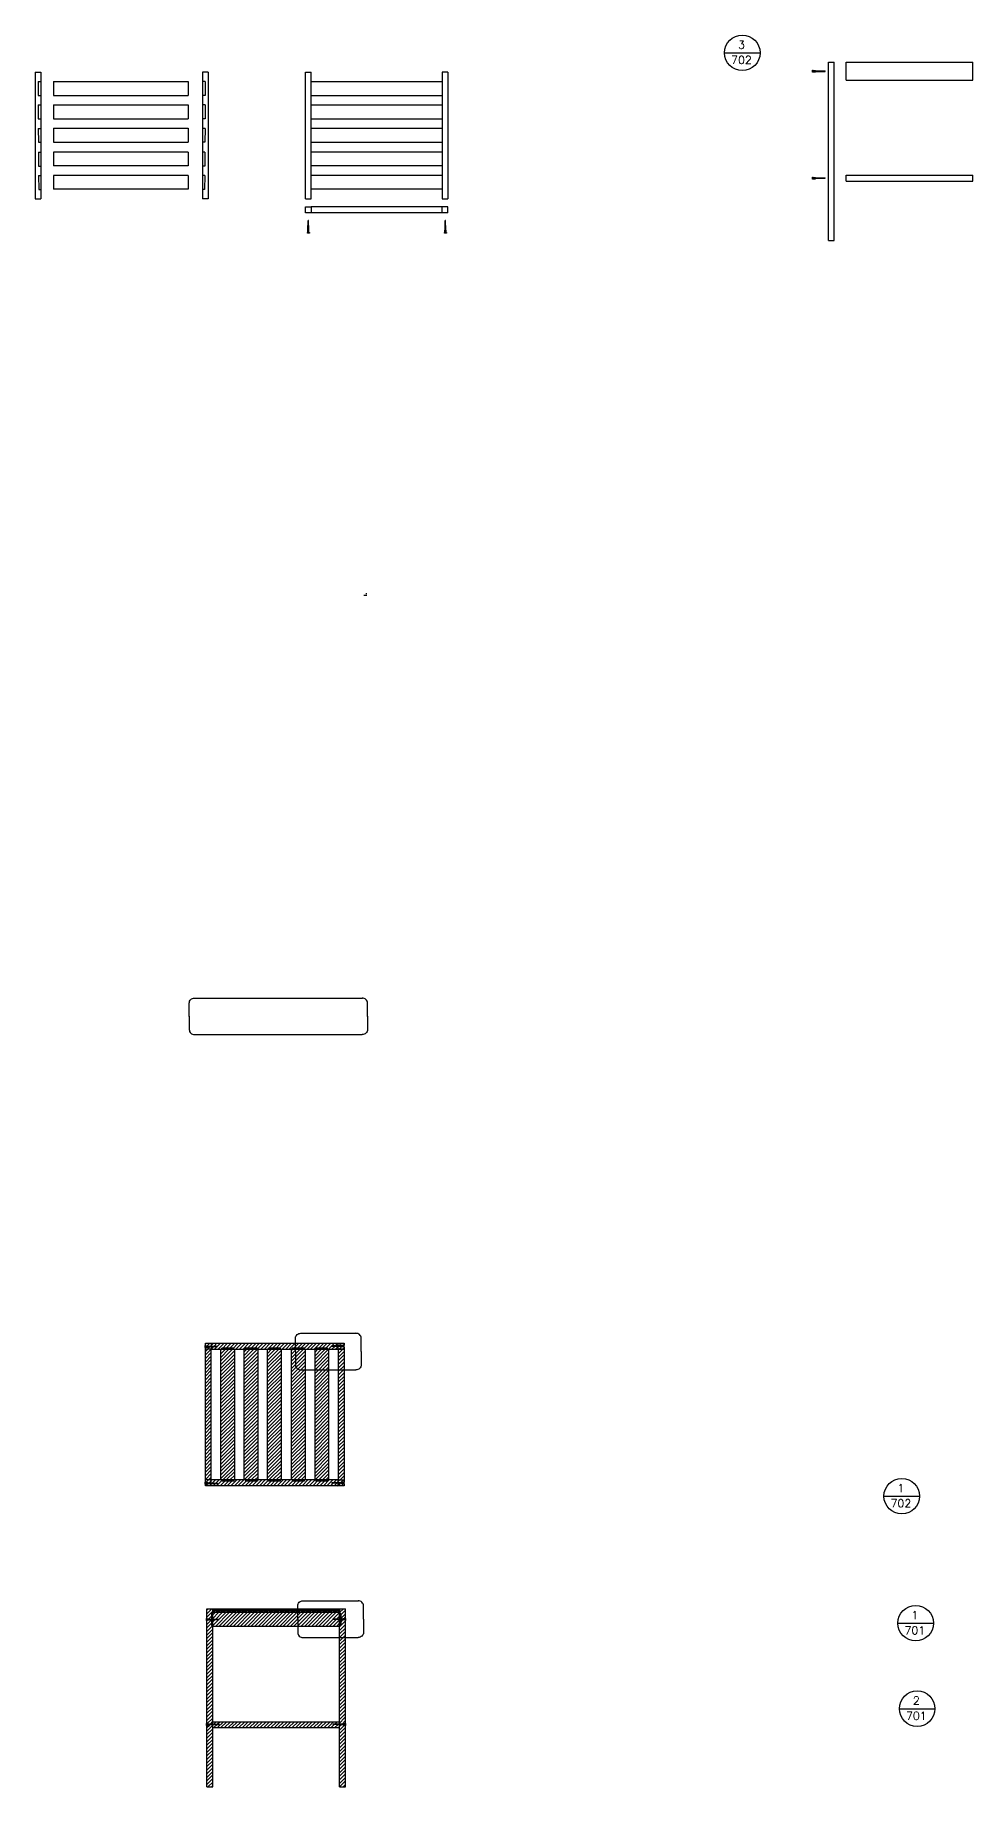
# Model space of a CAD drawing. Header units: millimetres. Extents: x -863 to 1110, y -422 to 583.
# Drawn here: x 388.4 to 625.2, y 141.2 to 583.5 of the extents above; entities that cross this region are included whole.
import ezdxf
from ezdxf.enums import TextEntityAlignment as Align

# ---------------------------------------------------------------- set-up
doc = ezdxf.new("R2010")
doc.units = ezdxf.units.MM
doc.linetypes.add('ACAD_ISO02W100', pattern=[15, 12, -3])
doc.layers.get('0').update_dxf_attribs({"color": 51})
for name, color, linetype in [('Linee da tratteggiare', 9, 'ACAD_ISO02W100'), ('Simboli', 10, 'Continuous'), ('Simbolo zoom', 140, 'Continuous'), ('Tratteggi', 252, 'Continuous')]:
    doc.layers.add(name, color=color, linetype=linetype)
doc.styles.add('E-ROMANS', font='romans.shx', dxfattribs={"width": 0.8})
pattern_1 = [(45, (-27.62415, 8.44814), (-0.2245064, 0.2245064), [])]
pattern_2 = [(45, (-27.62415, 8.44814), (-0.4490128, 0.4490128), [])]

msp = doc.modelspace()

# ---------------------------------------------------------------- hatches: boundary and pattern name
at = {"layer": 'Tratteggi', "ltscale": 0.2}
h = msp.add_hatch(dxfattribs=at)
h.set_pattern_fill('ANSI31', color=256, scale=0.1)
h.set_pattern_definition([(45, (17.22755, 17.4836), (-0.2245064, 0.2245064), [])])
h.paths.add_polyline_path([(466.47, 252.76), (466.32, 252.76), (466.32, 252.26), (466.47, 252.26)])
h.paths.add_polyline_path([(466.32, 252.66), (465.72, 252.66), (465.72, 252.36), (466.32, 252.36)])
h.paths.add_polyline_path([(465.72, 252.61), (463.32, 252.56), (463.32, 252.46), (465.72, 252.41)])
h.paths.add_polyline_path([(431.5, 252.69), (431.35, 252.69), (431.35, 252.19), (431.5, 252.19)])
h.paths.add_polyline_path([(432.1, 252.59), (431.5, 252.59), (431.5, 252.29), (432.1, 252.29)])
h.paths.add_polyline_path([(434.5, 252.49), (432.1, 252.55), (432.1, 252.34), (434.5, 252.39)])
h.paths.add_polyline_path([(431.5, 218.17), (431.35, 218.17), (431.35, 217.67), (431.5, 217.67)])
h.paths.add_polyline_path([(432.1, 218.07), (431.5, 218.07), (431.5, 217.77), (432.1, 217.77)])
h.paths.add_polyline_path([(434.5, 217.97), (432.1, 218.02), (432.1, 217.82), (434.5, 217.87)])
h.paths.add_polyline_path([(465.71, 218.07), (463.31, 218.02), (463.31, 217.92), (465.71, 217.87)])
h.paths.add_polyline_path([(466.31, 218.12), (465.71, 218.12), (465.71, 217.82), (466.31, 217.82)])
h.paths.add_polyline_path([(466.46, 218.22), (466.31, 218.22), (466.31, 217.82), (466.31, 217.82), (466.31, 217.72), (466.46, 217.72)])
at = {"layer": 'Tratteggi'}
h = msp.add_hatch(dxfattribs=at)
h.set_pattern_fill('ANSI31', color=256, scale=0.2)
h.set_pattern_definition([(45, (75.499, 17.42145), (-0.4490128, 0.4490128), [])])
h.paths.add_polyline_path([(432.91, 251.73), (431.41, 251.73), (431.41, 218.73), (432.91, 218.73)])
h.paths.add_polyline_path([(466.41, 251.73), (464.91, 251.73), (464.91, 218.73), (466.41, 218.73)])
h.paths.add_polyline_path([(431.41, 218.17), (431.5, 218.17), (431.5, 217.67), (431.41, 217.67), (431.41, 217.23), (432.91, 217.23), (432.91, 217.84), (432.1, 217.82), (432.1, 218.02), (432.91, 218.01), (432.91, 218.73), (431.41, 218.73)])
h.paths.add_polyline_path([(431.5, 252.29), (431.5, 252.59), (432.1, 252.59), (432.1, 252.29)])
h.paths.add_polyline_path([(432.1, 252.55), (432.91, 252.53), (432.91, 253.23), (431.41, 253.23), (431.41, 251.73), (432.91, 251.73), (432.91, 252.36), (432.1, 252.34)])
h.paths.add_polyline_path([(465.72, 252.36), (465.72, 252.66), (466.32, 252.66), (466.32, 252.36)])
h.paths.add_polyline_path([(464.91, 252.6), (465.72, 252.61), (465.72, 252.41), (464.91, 252.43), (464.91, 251.73), (466.41, 251.73), (466.41, 253.23), (464.91, 253.23)])
h.paths.add_polyline_path([(463.32, 252.56), (464.91, 252.6), (464.91, 253.23), (432.91, 253.23), (432.91, 252.53), (434.5, 252.49), (434.5, 252.39), (432.91, 252.36), (432.91, 251.73), (464.91, 251.73), (464.91, 252.43), (463.32, 252.46)])
h.paths.add_polyline_path([(465.71, 217.87), (464.91, 217.89), (464.91, 217.23), (466.41, 217.23), (466.41, 217.72), (466.31, 217.72), (466.31, 217.82), (465.71, 217.82)])
h.paths.add_polyline_path([(464.91, 218.06), (465.71, 218.07), (465.71, 218.12), (466.31, 218.12), (466.31, 218.22), (466.41, 218.22), (466.41, 218.73), (464.91, 218.73)])
h.paths.add_polyline_path([(463.31, 218.02), (464.91, 218.06), (464.91, 218.73), (432.91, 218.73), (432.91, 218.01), (434.5, 217.97), (434.5, 217.87), (432.91, 217.84), (432.91, 217.23), (464.91, 217.23), (464.91, 217.89), (463.31, 217.92)])
at = {"layer": 'Tratteggi', "ltscale": 0.2}
h = msp.add_hatch(dxfattribs=at)
h.set_pattern_fill('ANSI31', color=256, scale=0.2)
h.set_pattern_definition([(45, (17.22755, 17.4836), (-0.4490128, 0.4490128), [])])
h.paths.add_polyline_path([(438.81, 251.73), (438.81, 251.73), (435.31, 251.73), (435.31, 218.73), (438.81, 218.73)])
h.paths.add_polyline_path([(444.71, 251.73), (441.21, 251.73), (441.21, 218.73), (444.71, 218.73)])
h.paths.add_polyline_path([(450.61, 251.73), (447.11, 251.73), (447.11, 218.73), (450.61, 218.73)])
h.paths.add_polyline_path([(456.61, 251.73), (453.11, 251.73), (453.11, 218.73), (456.61, 218.73)])
h.paths.add_polyline_path([(462.51, 251.73), (459.01, 251.73), (459.01, 218.73), (462.51, 218.73)])
h.paths.add_polyline_path([(466.47, 252.76), (466.32, 252.76), (466.32, 252.26), (466.47, 252.26)])
h = msp.add_hatch(dxfattribs=at)
h.set_pattern_fill('ANSI31', color=256, scale=0.2)
h.set_pattern_definition(pattern_2)
h.paths.add_polyline_path([(465.29, 183.47), (463.71, 183.5), (463.71, 183.6), (465.29, 183.64), (465.29, 185.25), (433.29, 185.25), (433.29, 183.64), (434.87, 183.6), (434.87, 183.5), (433.29, 183.47), (433.29, 181.75), (465.29, 181.75)])
h.paths.add_polyline_path([(433.29, 186.25), (431.79, 186.25), (431.79, 183.8), (431.87, 183.8), (431.87, 183.7), (432.47, 183.7), (432.47, 183.66), (432.99, 183.64), (432.99, 185), (433.29, 185), (433.29, 185.25)])
h.paths.add_polyline_path([(433.29, 182), (432.99, 182), (432.99, 183.46), (432.47, 183.45), (432.47, 183.4), (431.87, 183.4), (431.87, 183.3), (431.79, 183.3), (431.79, 157.28), (431.87, 157.28), (431.87, 157.18), (432.47, 157.18), (432.47, 157.14), (433.29, 157.12)])
h.paths.add_polyline_path([(466.79, 181.99), (466.79, 183.3), (466.71, 183.3), (466.71, 183.4), (466.11, 183.4), (466.11, 183.45), (465.6, 183.46), (465.6, 182), (465.29, 182), (465.29, 181.75), (465.29, 157.12), (466.11, 157.14), (466.11, 157.18), (466.71, 157.18), (466.71, 157.28), (466.79, 157.28)])
h.paths.add_polyline_path([(466.79, 186.25), (465.29, 186.25), (465.29, 185), (465.6, 185), (465.6, 183.64), (466.11, 183.65), (466.11, 183.7), (466.71, 183.7), (466.71, 183.8), (466.71, 183.8), (466.71, 183.8), (466.79, 183.8)])
h.paths.add_polyline_path([(433.29, 156.95), (432.47, 156.93), (432.47, 156.88), (431.87, 156.88), (431.87, 156.78), (431.79, 156.78), (431.79, 141.25), (433.29, 141.25)])
h.paths.add_polyline_path([(466.79, 156.78), (466.71, 156.78), (466.71, 156.88), (466.11, 156.88), (466.11, 156.93), (465.29, 156.95), (465.29, 141.25), (466.79, 141.25)])
h.paths.add_polyline_path([(465.29, 157.72), (433.29, 157.72), (433.29, 157.12), (434.87, 157.08), (434.87, 156.98), (433.29, 156.95), (433.29, 156.22), (465.29, 156.22), (465.29, 156.95), (463.71, 156.98), (463.71, 157.08), (465.29, 157.12)])
h = msp.add_hatch(dxfattribs=at)
h.set_pattern_fill('ANSI31', color=256, scale=0.1)
h.set_pattern_definition(pattern_1)
h.paths.add_polyline_path([(465.29, 185.75), (433.29, 185.75), (433.29, 185.25), (465.29, 185.25)])
h.paths.add_polyline_path([(432.47, 183.7), (431.87, 183.7), (431.87, 183.4), (432.47, 183.4)])
h.paths.add_polyline_path([(434.87, 183.6), (432.47, 183.66), (432.47, 183.45), (434.87, 183.5)])
h.paths.add_polyline_path([(466.11, 183.65), (463.71, 183.6), (463.71, 183.5), (466.11, 183.45)])
h.paths.add_polyline_path([(466.71, 183.7), (466.11, 183.7), (466.11, 183.4), (466.71, 183.4)])
h.paths.add_polyline_path([(466.86, 183.8), (466.71, 183.8), (466.71, 183.3), (466.86, 183.3)])
h.paths.add_polyline_path([(466.11, 157.14), (463.71, 157.08), (463.71, 156.98), (466.11, 156.93)])
h.paths.add_polyline_path([(466.71, 157.18), (466.11, 157.18), (466.11, 156.88), (466.71, 156.88)])
h.paths.add_polyline_path([(466.86, 157.28), (466.71, 157.28), (466.71, 156.78), (466.86, 156.78)])
h.paths.add_polyline_path([(432.47, 157.18), (431.87, 157.18), (431.87, 156.88), (432.47, 156.88)])
h.paths.add_polyline_path([(434.87, 157.08), (432.47, 157.14), (432.47, 156.93), (434.87, 156.98)])
h = msp.add_hatch(dxfattribs=at)
h.set_pattern_fill('ANSI31', color=256, scale=0.2)
h.set_pattern_definition(pattern_2)
h.paths.add_polyline_path([(433.29, 185), (432.99, 185), (432.99, 183.64), (433.29, 183.64)])
h.paths.add_polyline_path([(433.29, 183.47), (432.99, 183.46), (432.99, 182), (433.29, 182)])
h.paths.add_polyline_path([(465.6, 185), (465.29, 185), (465.29, 183.64), (465.6, 183.64)])
h.paths.add_polyline_path([(465.6, 183.46), (465.29, 183.47), (465.29, 182), (465.6, 182)])
h.paths.add_polyline_path([(465.29, 186.25), (433.29, 186.25), (433.29, 185.75), (465.29, 185.75)])
h = msp.add_hatch(dxfattribs=at)
h.set_pattern_fill('ANSI31', color=256, scale=0.1)
h.set_pattern_definition(pattern_1)
h.paths.add_polyline_path([(431.87, 183.8), (431.72, 183.8), (431.72, 183.3), (431.87, 183.3)])
h.paths.add_polyline_path([(431.87, 157.28), (431.72, 157.28), (431.72, 156.78), (431.87, 156.78)])

# ---------------------------------------------------------------- linework, layer by layer
for p, q in [((588.68, 531.6), (588.68, 576.6)), ((590.18, 531.6), (590.18, 576.6)), ((593.16, 576.6), (625.19, 576.6)), ((388.41, 574.11), (389.91, 574.11)), ((388.41, 574.11), (388.41, 542.11)), ((389.91, 574.11), (389.91, 542.11)), ((432.15, 574.11), (430.65, 574.11)), ((430.65, 574.11), (430.65, 542.11)), ((432.15, 574.11), (432.15, 542.11)), ((456.66, 542.11), (456.66, 574.11)), ((456.66, 574.11), (458.16, 574.11)), ((458.16, 542.11), (458.16, 574.11)), ((458.16, 571.71), (491.16, 571.71)), ((492.66, 574.11), (491.16, 574.11)), ((491.16, 574.11), (491.16, 542.11)), ((492.66, 574.11), (492.66, 542.11)), ((584.69, 574.08), (584.69, 574.58)), ((584.69, 574.58), (584.84, 574.58)), ((584.84, 574.08), (584.69, 574.08)), ((584.84, 574.58), (584.84, 574.08)), ((584.84, 574.48), (585.44, 574.48)), ((584.84, 574.18), (585.44, 574.18)), ((585.44, 574.48), (585.44, 574.18)), ((585.44, 574.44), (587.84, 574.38)), ((585.44, 574.23), (587.84, 574.28)), ((587.84, 574.28), (587.84, 574.38)), ((593.16, 572.1), (625.16, 572.1)), ((393.08, 568.21), (427.08, 568.21)), ((458.16, 568.21), (491.16, 568.21)), ((491.16, 568.21), (491.16, 542.11)), ((393.08, 565.81), (427.08, 565.81)), ((393.08, 562.31), (427.08, 562.31)), ((458.16, 565.81), (491.16, 565.81)), ((458.16, 562.31), (491.16, 562.31)), ((393.08, 559.91), (427.08, 559.91)), ((458.16, 559.91), (491.16, 559.91)), ((393.08, 556.41), (427.08, 556.41)), ((427.08, 553.91), (393.08, 553.91)), ((458.16, 556.41), (491.16, 556.41)), ((491.16, 553.91), (458.16, 553.91)), ((427.08, 550.41), (393.08, 550.41)), ((491.16, 550.41), (458.16, 550.41)), ((427.08, 548.01), (393.08, 548.01)), ((427.08, 544.51), (393.08, 544.51)), ((491.16, 548.01), (458.16, 548.01)), ((491.16, 544.51), (458.16, 544.51)), ((584.69, 547.09), (584.69, 547.59)), ((584.69, 547.59), (584.84, 547.59)), ((584.84, 547.09), (584.69, 547.09)), ((584.84, 547.59), (584.84, 547.09)), ((584.84, 547.49), (585.44, 547.49)), ((584.84, 547.19), (585.44, 547.19)), ((585.44, 547.49), (585.44, 547.19)), ((585.44, 547.45), (587.84, 547.39)), ((585.44, 547.24), (587.84, 547.29)), ((587.84, 547.29), (587.84, 547.39)), ((593.16, 548.1), (625.16, 548.1)), ((593.16, 546.6), (625.16, 546.6)), ((388.41, 542.11), (389.91, 542.11)), ((432.15, 542.11), (430.65, 542.11)), ((456.66, 542.11), (458.16, 542.11)), ((458.16, 540.07), (458.16, 538.57)), ((491.16, 540.07), (458.16, 540.07)), ((491.16, 542.11), (492.66, 542.11)), ((491.16, 538.57), (491.16, 540.07)), ((492.66, 538.57), (456.66, 538.57)), ((457.31, 534.23), (457.37, 536.63)), ((457.47, 536.63), (457.37, 536.63)), ((457.52, 534.23), (457.47, 536.63)), ((491.92, 534.23), (491.97, 536.63)), ((492.07, 536.63), (491.97, 536.63)), ((492.12, 534.23), (492.07, 536.63)), ((457.17, 533.48), (457.17, 533.63)), ((457.17, 533.63), (457.67, 533.63)), ((457.67, 533.48), (457.17, 533.48)), ((457.27, 533.63), (457.27, 534.23)), ((457.27, 534.23), (457.57, 534.23)), ((457.57, 533.63), (457.57, 534.23)), ((457.67, 533.63), (457.67, 533.48)), ((491.77, 533.48), (491.77, 533.63)), ((491.77, 533.63), (492.27, 533.63)), ((492.27, 533.48), (491.77, 533.48)), ((491.87, 533.63), (491.87, 534.23)), ((491.87, 534.23), (492.17, 534.23)), ((492.17, 533.63), (492.17, 534.23)), ((492.27, 533.63), (492.27, 533.48)), ((471.9, 442.53), (472.13, 442.53)), ((471.4, 442.03), (472.13, 442.03)), ((431.41, 253.23), (466.41, 253.23)), ((431.41, 252.69), (431.41, 253.23)), ((431.41, 218.17), (431.41, 252.19)), ((432.91, 253.23), (432.91, 252.53)), ((432.91, 252.36), (432.91, 251.73)), ((464.91, 252.6), (464.91, 253.23)), ((464.91, 251.73), (464.91, 252.43)), ((466.41, 253.23), (466.41, 252.76)), ((466.41, 252.26), (466.41, 218.22)), ((432.91, 251.73), (431.41, 251.73)), ((432.91, 251.73), (464.91, 251.73)), ((432.91, 218.73), (432.91, 251.73)), ((435.31, 218.73), (435.31, 251.73)), ((438.59, 252.03), (435.59, 252.03)), ((435.59, 251.73), (435.59, 252.03)), ((438.59, 251.73), (438.59, 252.03)), ((438.81, 218.73), (438.81, 251.73)), ((438.81, 251.73), (466.41, 251.73)), ((441.21, 218.73), (441.21, 251.73)), ((444.49, 252.03), (441.49, 252.03)), ((441.49, 251.73), (441.49, 252.03)), ((444.49, 251.73), (444.49, 252.03)), ((444.71, 218.73), (444.71, 251.73)), ((447.11, 218.73), (447.11, 251.73)), ((450.36, 252.03), (447.36, 252.03)), ((447.36, 251.73), (447.36, 252.03)), ((450.36, 251.73), (450.36, 252.03)), ((450.61, 218.73), (450.61, 251.73)), ((453.11, 251.73), (453.11, 218.73)), ((456.33, 252.03), (453.33, 252.03)), ((453.33, 251.73), (453.33, 252.03)), ((456.33, 251.73), (456.33, 252.03)), ((456.61, 251.73), (456.61, 218.73)), ((459.01, 251.73), (459.01, 218.73)), ((462.28, 252.03), (459.28, 252.03)), ((459.28, 251.73), (459.28, 252.03)), ((462.28, 251.73), (462.28, 252.03)), ((462.51, 251.73), (462.51, 218.73)), ((466.41, 251.73), (464.91, 251.73)), ((464.91, 251.73), (464.91, 218.73)), ((432.91, 218.73), (431.41, 218.73)), ((431.41, 217.23), (431.41, 217.67)), ((466.41, 217.23), (431.41, 217.23)), ((464.91, 218.73), (432.91, 218.73)), ((432.91, 218.01), (432.91, 218.73)), ((432.91, 217.23), (432.91, 217.84)), ((435.61, 218.74), (435.61, 218.44)), ((438.61, 218.44), (435.61, 218.44)), ((438.61, 218.74), (438.61, 218.44)), ((441.54, 218.73), (441.54, 218.43)), ((444.54, 218.43), (441.54, 218.43)), ((444.54, 218.73), (444.54, 218.43)), ((447.31, 218.73), (447.31, 218.43)), ((450.31, 218.43), (447.31, 218.43)), ((450.31, 218.73), (450.31, 218.43)), ((453.37, 218.74), (453.37, 218.44)), ((456.37, 218.44), (453.37, 218.44)), ((456.37, 218.74), (456.37, 218.44)), ((459.31, 218.73), (459.31, 218.43)), ((462.31, 218.43), (459.31, 218.43)), ((462.31, 218.73), (462.31, 218.43)), ((464.91, 218.73), (466.41, 218.73)), ((464.91, 218.06), (464.91, 218.73)), ((464.91, 217.23), (464.91, 217.89)), ((466.41, 217.72), (466.41, 217.23)), ((431.79, 186.25), (433.29, 186.25)), ((431.79, 183.8), (431.79, 186.25)), ((433.29, 186.25), (465.29, 186.25)), ((433.29, 183.64), (433.29, 186.25)), ((465.29, 185.75), (433.29, 185.75)), ((465.29, 186.25), (465.29, 183.64)), ((465.29, 186.25), (466.79, 186.25)), ((465.29, 183.64), (465.29, 186.25)), ((466.79, 183.8), (466.79, 186.25)), ((431.79, 157.28), (431.79, 183.3)), ((433.29, 185), (432.99, 185)), ((432.99, 185), (432.99, 183.64)), ((432.99, 183.46), (432.99, 182)), ((433.29, 182), (432.99, 182)), ((465.29, 185.25), (433.29, 185.25)), ((433.29, 181.75), (433.29, 183.47)), ((433.29, 157.12), (433.29, 181.99)), ((465.29, 181.75), (433.29, 181.75)), ((465.29, 183.47), (465.29, 181.75)), ((465.29, 157.12), (465.29, 183.47)), ((465.6, 185), (465.3, 185)), ((465.6, 182), (465.3, 182)), ((465.6, 185), (465.6, 183.64)), ((465.6, 183.46), (465.6, 182)), ((466.79, 181.75), (466.79, 183.3)), ((466.79, 157.28), (466.79, 181.99)), ((431.79, 141.25), (431.79, 156.78)), ((433.29, 157.72), (465.32, 157.72)), ((433.29, 141.25), (433.29, 156.95)), ((433.3, 156.22), (465.32, 156.22)), ((465.29, 141.25), (465.29, 156.95)), ((466.79, 141.25), (466.79, 156.78)), ((431.79, 141.25), (433.29, 141.25)), ((465.29, 141.25), (466.79, 141.25))]:
    msp.add_line(p, q)
at = {"ltscale": 0.2}
for p, q in [((588.68, 576.6), (590.18, 576.6)), ((593.16, 572.1), (593.16, 576.6)), ((625.16, 572.1), (625.19, 576.6)), ((393.08, 571.71), (427.08, 571.71)), ((393.08, 571.71), (393.08, 568.21)), ((427.08, 571.71), (427.08, 568.21)), ((393.08, 565.81), (393.08, 562.31)), ((427.08, 565.81), (427.08, 562.31)), ((393.08, 559.91), (393.08, 556.41)), ((427.08, 559.91), (427.08, 556.41)), ((393.08, 553.91), (393.08, 550.41)), ((427.08, 553.91), (427.08, 550.41)), ((393.08, 548.01), (393.08, 544.51)), ((427.08, 548.01), (427.08, 544.51)), ((593.16, 546.6), (593.16, 548.1)), ((625.16, 546.6), (625.16, 548.1)), ((456.66, 538.57), (456.66, 540.07)), ((456.66, 540.07), (458.16, 540.07)), ((492.66, 540.07), (491.16, 540.07)), ((492.66, 538.57), (492.66, 540.07)), ((588.68, 531.6), (590.18, 531.6))]:
    msp.add_line(p, q, dxfattribs=at)
at = {"layer": 'Linee da tratteggiare'}
for p, q in [((389.16, 571.71), (389.91, 571.71)), ((431.4, 571.71), (430.65, 571.71)), ((389.18, 568.21), (389.91, 568.21)), ((431.37, 568.21), (430.65, 568.21)), ((389.2, 565.81), (389.91, 565.81)), ((389.22, 562.31), (389.91, 562.31)), ((431.36, 565.81), (430.65, 565.81)), ((431.33, 562.31), (430.65, 562.31)), ((389.24, 559.89), (389.91, 559.89)), ((431.32, 559.89), (430.65, 559.89)), ((389.26, 556.39), (389.91, 556.39)), ((389.28, 553.89), (389.91, 553.89)), ((431.29, 556.39), (430.65, 556.39)), ((431.28, 553.89), (430.65, 553.89)), ((389.3, 550.38), (389.91, 550.38)), ((431.25, 550.38), (430.65, 550.38)), ((389.32, 547.99), (389.91, 547.99)), ((389.34, 544.49), (389.91, 544.49)), ((431.24, 547.99), (430.65, 547.99)), ((431.21, 544.49), (430.65, 544.49))]:
    msp.add_line(p, q, dxfattribs=at)
for points in [[(389.16, 571.71), (389.18, 568.21)], [(431.4, 571.71), (431.37, 568.21)], [(389.2, 565.81), (389.22, 562.31)], [(431.36, 565.81), (431.33, 562.31)], [(389.24, 559.89), (389.26, 556.39)], [(431.32, 559.89), (431.29, 556.39)], [(389.28, 553.89), (389.3, 550.38)], [(431.28, 553.89), (431.25, 550.38)], [(389.32, 547.99), (389.34, 544.49)], [(431.24, 547.99), (431.21, 544.49)]]:
    msp.add_lwpolyline(points, dxfattribs=at)
at = {"layer": 'Simboli'}
for p, q in [((562.46, 578.97), (571.44, 578.97)), ((602.72, 214.64), (611.7, 214.64)), ((606.24, 182.59), (615.21, 182.59)), ((606.61, 161), (615.59, 161))]:
    msp.add_line(p, q, dxfattribs=at)
for centre in [(566.95, 578.97), (607.21, 214.64), (610.73, 182.59), (611.1, 161)]:
    msp.add_circle(centre, 4.49, dxfattribs=at)
at = {"layer": 'Simbolo zoom'}
for p, q in [((428.67, 340.37), (471.06, 340.37)), ((428.67, 331.17), (471, 331.17)), ((455.48, 255.75), (469.45, 255.75)), ((455.56, 246.55), (469.39, 246.55)), ((456.06, 188.2), (470.03, 188.2)), ((456.14, 179), (469.97, 179))]:
    msp.add_line(p, q, dxfattribs=at)
for points in [[(427.34, 335.76), (427.34, 339.12, -0.433709), (428.67, 340.37, 0.03067)], [(472.35, 335.76), (472.35, 339.12, 0.433709), (471.02, 340.37, -0.03067)], [(427.34, 335.78), (427.34, 332.41, 0.433709), (428.67, 331.17, -0.03067)], [(472.35, 335.78), (472.35, 332.41, -0.433709), (471.02, 331.17, 0.03067)], [(454.15, 251.14), (454.15, 254.5, -0.433709), (455.48, 255.75, 0.03067)], [(470.74, 251.14), (470.74, 254.5, 0.433709), (469.41, 255.75, -0.03067)], [(454.15, 251.16), (454.15, 247.79, 0.433709), (455.48, 246.55, -0.03067)], [(470.74, 251.16), (470.74, 247.79, -0.433709), (469.41, 246.55, 0.03067)], [(454.73, 183.59), (454.73, 186.96, -0.433709), (456.06, 188.2, 0.03067)], [(471.32, 183.59), (471.32, 186.96, 0.433709), (470, 188.2, -0.03067)], [(454.73, 183.61), (454.73, 180.25, 0.433709), (456.06, 179, -0.03067)], [(471.32, 183.61), (471.32, 180.25, -0.433709), (470, 179, 0.03067)]]:
    msp.add_lwpolyline(points, format="xyb", dxfattribs=at)
at = {"layer": 'Tratteggi'}
for p, q in [((431.35, 252.19), (431.35, 252.69)), ((431.35, 252.69), (431.5, 252.69)), ((431.5, 252.19), (431.35, 252.19)), ((431.5, 252.69), (431.5, 252.19)), ((431.5, 252.59), (432.1, 252.59)), ((431.5, 252.29), (432.1, 252.29)), ((432.1, 252.59), (432.1, 252.29)), ((432.1, 252.55), (434.5, 252.49)), ((432.1, 252.34), (434.5, 252.39)), ((434.5, 252.39), (434.5, 252.49)), ((465.72, 252.61), (463.32, 252.56)), ((463.32, 252.46), (463.32, 252.56)), ((465.72, 252.41), (463.32, 252.46)), ((466.32, 252.66), (465.72, 252.66)), ((465.72, 252.66), (465.72, 252.36)), ((466.32, 252.36), (465.72, 252.36)), ((466.47, 252.76), (466.32, 252.76)), ((466.32, 252.76), (466.32, 252.26)), ((466.32, 252.26), (466.47, 252.26)), ((466.47, 252.26), (466.47, 252.76)), ((431.35, 217.67), (431.35, 218.17)), ((431.35, 218.17), (431.5, 218.17)), ((431.5, 217.67), (431.35, 217.67)), ((431.5, 218.17), (431.5, 217.67)), ((431.5, 218.07), (432.1, 218.07)), ((431.5, 217.77), (432.1, 217.77)), ((432.1, 218.07), (432.1, 217.77)), ((432.1, 218.02), (434.5, 217.97)), ((432.1, 217.82), (434.5, 217.87)), ((434.5, 217.87), (434.5, 217.97)), ((465.71, 218.07), (463.31, 218.02)), ((463.31, 217.92), (463.31, 218.02)), ((465.71, 217.87), (463.31, 217.92)), ((466.31, 218.12), (465.71, 218.12)), ((465.71, 218.12), (465.71, 217.82)), ((466.31, 217.82), (465.71, 217.82)), ((466.46, 218.22), (466.31, 218.22)), ((466.31, 218.22), (466.31, 217.82)), ((466.31, 217.82), (466.31, 217.72)), ((466.31, 217.72), (466.46, 217.72)), ((466.46, 217.72), (466.46, 218.22)), ((431.72, 183.8), (431.87, 183.8)), ((431.72, 183.3), (431.72, 183.8)), ((431.87, 183.3), (431.72, 183.3)), ((431.87, 183.8), (431.87, 183.3)), ((431.87, 183.7), (432.47, 183.7)), ((431.87, 183.4), (432.47, 183.4)), ((432.47, 183.7), (432.47, 183.4)), ((432.47, 183.66), (434.87, 183.6)), ((432.47, 183.45), (434.87, 183.5)), ((434.87, 183.5), (434.87, 183.6)), ((466.11, 183.65), (463.71, 183.6)), ((463.71, 183.5), (463.71, 183.6)), ((466.11, 183.45), (463.71, 183.5)), ((466.71, 183.7), (466.11, 183.7)), ((466.11, 183.7), (466.11, 183.4)), ((466.71, 183.4), (466.11, 183.4)), ((466.86, 183.8), (466.71, 183.8)), ((466.71, 183.8), (466.71, 183.7)), ((466.71, 183.8), (466.71, 183.3)), ((466.71, 183.4), (466.71, 183.3)), ((466.71, 183.3), (466.86, 183.3)), ((466.86, 183.3), (466.86, 183.8)), ((431.72, 157.28), (431.87, 157.28)), ((431.72, 156.78), (431.72, 157.28)), ((431.87, 156.78), (431.72, 156.78)), ((431.87, 157.28), (431.87, 156.78)), ((431.87, 157.18), (432.47, 157.18)), ((431.87, 156.88), (432.47, 156.88)), ((432.47, 157.18), (432.47, 156.88)), ((432.47, 157.14), (434.87, 157.08)), ((432.47, 156.93), (434.87, 156.98)), ((434.87, 156.98), (434.87, 157.08)), ((466.11, 157.14), (463.71, 157.08)), ((463.71, 156.98), (463.71, 157.08)), ((466.11, 156.93), (463.71, 156.98)), ((466.71, 157.18), (466.11, 157.18)), ((466.11, 157.18), (466.11, 156.88)), ((466.71, 156.88), (466.11, 156.88)), ((466.86, 157.28), (466.71, 157.28)), ((466.71, 157.28), (466.71, 156.78)), ((466.71, 156.78), (466.86, 156.78)), ((466.86, 156.78), (466.86, 157.28))]:
    msp.add_line(p, q, dxfattribs=at)

# ---------------------------------------------------------------- texts
at = {"layer": 'Simboli', "style": 'E-ROMANS'}
for s, p in [('3', (566.74, 581.01)), ('702', (566.74, 577.16)), ('1', (607, 216.69)), ('702', (607, 212.84)), ('701', (610.51, 180.78)), ('1', (610.51, 184.63)), ('2', (610.89, 163.05)), ('701', (610.89, 159.2))]:
    msp.add_text(s, height=2.02, dxfattribs=at).set_placement(p, align=Align.MIDDLE_CENTER)

doc.saveas('drawing.dxf')
